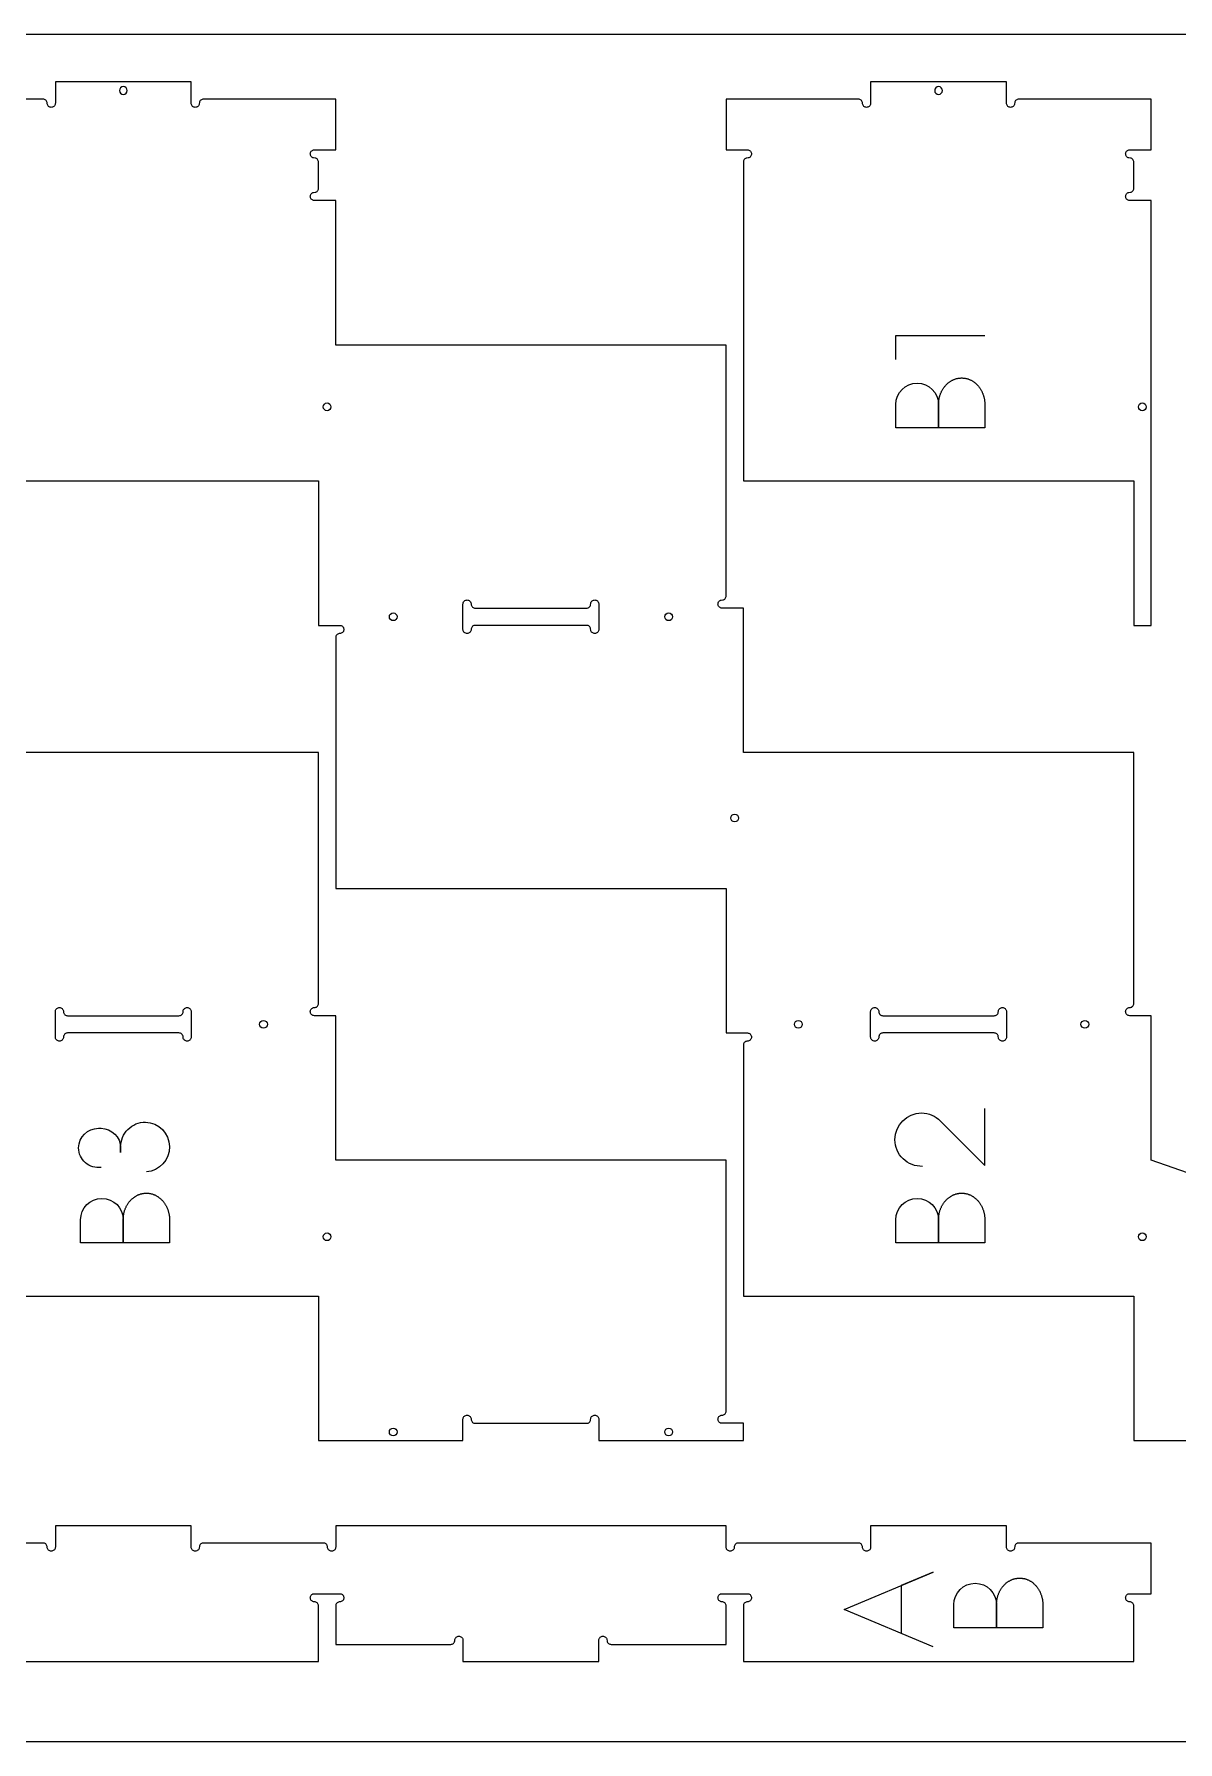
# Model space of a CAD drawing. Header units: inches. Extents: x 0 to 304, y 0 to 160.
# Drawn here: x 27.33 to 59.48, y 0 to 48 of the extents above; entities that cross this region are included whole.
import ezdxf

# ---------------------------------------------------------------- set-up
doc = ezdxf.new("R2010")
doc.units = ezdxf.units.IN
doc.header["$MEASUREMENT"] = 0
for name, color, linetype in [('000_NOTES', 6, 'Continuous'), ('CUT_HOLE', 1, 'Continuous'), ('CUT_number', 3, 'Continuous'), ('CUT_THRU', 7, 'Continuous')]:
    doc.layers.add(name, color=color, linetype=linetype)

# ---------------------------------------------------------------- blocks, each defined once
blk = doc.blocks.new('FASTENER')
blk.add_circle((0, 0), 0.109)

msp = doc.modelspace()

# ---------------------------------------------------------------- linework, layer by layer
at = {"layer": '000_NOTES'}
msp.add_lwpolyline([(0, 0), (0, 48), (96, 48), (96, 0)], close=True, dxfattribs=at)
at = {"layer": 'CUT_number'}
for points in [[(51.552, 38.853), (51.552, 39.528), (54.052, 39.528)], [(52.601, 2.666), (50.101, 3.716), (52.601, 4.766), (51.701, 4.391), (51.701, 3.066)]]:
    msp.add_lwpolyline(points, dxfattribs=at)
for points in [[(54.052, 36.939), (51.552, 36.939), (51.552, 37.589, -1), (52.752, 37.589), (52.752, 36.939), (52.752, 37.589), (52.753, 37.609), (52.753, 37.628), (52.754, 37.647), (52.756, 37.666), (52.758, 37.684), (52.76, 37.703), (52.762, 37.721), (52.766, 37.74), (52.769, 37.758), (52.773, 37.776), (52.777, 37.794), (52.782, 37.811), (52.786, 37.829), (52.792, 37.846), (52.797, 37.863), (52.803, 37.88), (52.81, 37.897), (52.816, 37.913), (52.823, 37.929), (52.831, 37.945), (52.838, 37.961), (52.846, 37.976), (52.855, 37.992), (52.863, 38.007), (52.872, 38.022), (52.881, 38.036), (52.891, 38.05), (52.901, 38.064), (52.911, 38.078), (52.921, 38.091), (52.932, 38.104), (52.943, 38.117), (52.954, 38.13), (52.965, 38.142), (52.977, 38.154), (52.989, 38.165), (53.001, 38.177), (53.013, 38.188), (53.026, 38.198), (53.039, 38.208), (53.052, 38.218), (53.065, 38.228), (53.079, 38.237), (53.093, 38.246), (53.106, 38.254), (53.121, 38.262), (53.135, 38.27), (53.149, 38.277), (53.164, 38.284), (53.179, 38.291), (53.194, 38.297), (53.209, 38.302), (53.224, 38.308), (53.24, 38.312), (53.256, 38.317), (53.271, 38.321), (53.287, 38.324), (53.303, 38.327), (53.32, 38.33), (53.336, 38.332), (53.352, 38.334), (53.369, 38.335), (53.386, 38.336), (53.402, 38.336), (53.419, 38.336), (53.436, 38.335), (53.452, 38.334), (53.469, 38.332), (53.485, 38.33), (53.501, 38.327), (53.517, 38.324), (53.533, 38.321), (53.549, 38.317), (53.565, 38.312), (53.58, 38.308), (53.596, 38.302), (53.611, 38.297), (53.626, 38.291), (53.641, 38.284), (53.655, 38.277), (53.67, 38.27), (53.684, 38.262), (53.698, 38.254), (53.712, 38.246), (53.726, 38.237), (53.739, 38.228), (53.753, 38.218), (53.766, 38.208), (53.779, 38.198), (53.791, 38.188), (53.804, 38.177), (53.816, 38.165), (53.828, 38.154), (53.839, 38.142), (53.851, 38.13), (53.862, 38.117), (53.873, 38.104), (53.883, 38.091), (53.894, 38.078), (53.904, 38.064), (53.914, 38.05), (53.923, 38.036), (53.932, 38.022), (53.941, 38.007), (53.95, 37.992), (53.958, 37.976), (53.966, 37.961), (53.974, 37.945), (53.981, 37.929), (53.988, 37.913), (53.995, 37.897), (54.001, 37.88), (54.007, 37.863), (54.013, 37.846), (54.018, 37.829), (54.023, 37.811), (54.028, 37.794), (54.032, 37.776), (54.036, 37.758), (54.039, 37.74), (54.042, 37.721), (54.045, 37.703), (54.047, 37.684), (54.049, 37.666), (54.05, 37.647), (54.051, 37.628), (54.052, 37.609), (54.052, 37.589)], [(31.139, 14.026), (28.639, 14.026), (28.639, 14.676, -1), (29.839, 14.676), (29.839, 14.026), (29.839, 14.676), (29.839, 14.695), (29.84, 14.714), (29.841, 14.733), (29.842, 14.752), (29.844, 14.771), (29.846, 14.79), (29.849, 14.808), (29.852, 14.826), (29.856, 14.845), (29.859, 14.863), (29.864, 14.88), (29.868, 14.898), (29.873, 14.915), (29.878, 14.933), (29.884, 14.95), (29.89, 14.967), (29.896, 14.983), (29.903, 15), (29.91, 15.016), (29.917, 15.032), (29.925, 15.048), (29.933, 15.063), (29.941, 15.078), (29.95, 15.093), (29.959, 15.108), (29.968, 15.123), (29.978, 15.137), (29.987, 15.151), (29.997, 15.165), (30.008, 15.178), (30.018, 15.191), (30.029, 15.204), (30.04, 15.216), (30.052, 15.229), (30.064, 15.241), (30.075, 15.252), (30.088, 15.263), (30.1, 15.274), (30.113, 15.285), (30.126, 15.295), (30.139, 15.305), (30.152, 15.314), (30.165, 15.324), (30.179, 15.332), (30.193, 15.341), (30.207, 15.349), (30.221, 15.357), (30.236, 15.364), (30.251, 15.371), (30.265, 15.377), (30.28, 15.383), (30.296, 15.389), (30.311, 15.394), (30.327, 15.399), (30.342, 15.403), (30.358, 15.407), (30.374, 15.411), (30.39, 15.414), (30.406, 15.417), (30.422, 15.419), (30.439, 15.42), (30.456, 15.422), (30.472, 15.422), (30.489, 15.423), (30.506, 15.422), (30.522, 15.422), (30.539, 15.42), (30.555, 15.419), (30.572, 15.417), (30.588, 15.414), (30.604, 15.411), (30.62, 15.407), (30.636, 15.403), (30.651, 15.399), (30.667, 15.394), (30.682, 15.389), (30.697, 15.383), (30.712, 15.377), (30.727, 15.371), (30.742, 15.364), (30.756, 15.357), (30.771, 15.349), (30.785, 15.341), (30.799, 15.332), (30.812, 15.324), (30.826, 15.314), (30.839, 15.305), (30.852, 15.295), (30.865, 15.285), (30.878, 15.274), (30.89, 15.263), (30.902, 15.252), (30.914, 15.241), (30.926, 15.229), (30.937, 15.216), (30.949, 15.204), (30.959, 15.191), (30.97, 15.178), (30.98, 15.165), (30.991, 15.151), (31, 15.137), (31.01, 15.123), (31.019, 15.108), (31.028, 15.093), (31.037, 15.078), (31.045, 15.063), (31.053, 15.048), (31.061, 15.032), (31.068, 15.016), (31.075, 15), (31.082, 14.983), (31.088, 14.967), (31.094, 14.95), (31.1, 14.933), (31.105, 14.915), (31.11, 14.898), (31.114, 14.88), (31.118, 14.863), (31.122, 14.845), (31.126, 14.826), (31.129, 14.808), (31.131, 14.79), (31.134, 14.771), (31.136, 14.752), (31.137, 14.733), (31.138, 14.714), (31.139, 14.695), (31.139, 14.676)], [(54.052, 14.026), (51.552, 14.026), (51.552, 14.676, -1), (52.752, 14.676), (52.752, 14.026), (52.752, 14.676), (52.753, 14.695), (52.753, 14.714), (52.754, 14.733), (52.756, 14.752), (52.758, 14.771), (52.76, 14.79), (52.762, 14.808), (52.766, 14.826), (52.769, 14.845), (52.773, 14.863), (52.777, 14.88), (52.782, 14.898), (52.786, 14.915), (52.792, 14.933), (52.797, 14.95), (52.803, 14.967), (52.81, 14.983), (52.816, 15), (52.823, 15.016), (52.831, 15.032), (52.838, 15.048), (52.846, 15.063), (52.855, 15.078), (52.863, 15.093), (52.872, 15.108), (52.881, 15.123), (52.891, 15.137), (52.901, 15.151), (52.911, 15.165), (52.921, 15.178), (52.932, 15.191), (52.943, 15.204), (52.954, 15.216), (52.965, 15.229), (52.977, 15.241), (52.989, 15.252), (53.001, 15.263), (53.013, 15.274), (53.026, 15.285), (53.039, 15.295), (53.052, 15.305), (53.065, 15.314), (53.079, 15.324), (53.093, 15.332), (53.106, 15.341), (53.121, 15.349), (53.135, 15.357), (53.149, 15.364), (53.164, 15.371), (53.179, 15.377), (53.194, 15.383), (53.209, 15.389), (53.224, 15.394), (53.24, 15.399), (53.256, 15.403), (53.271, 15.407), (53.287, 15.411), (53.303, 15.414), (53.32, 15.417), (53.336, 15.419), (53.352, 15.42), (53.369, 15.422), (53.386, 15.422), (53.402, 15.423), (53.419, 15.422), (53.436, 15.422), (53.452, 15.42), (53.469, 15.419), (53.485, 15.417), (53.501, 15.414), (53.517, 15.411), (53.533, 15.407), (53.549, 15.403), (53.565, 15.399), (53.58, 15.394), (53.596, 15.389), (53.611, 15.383), (53.626, 15.377), (53.641, 15.371), (53.655, 15.364), (53.67, 15.357), (53.684, 15.349), (53.698, 15.341), (53.712, 15.332), (53.726, 15.324), (53.739, 15.314), (53.753, 15.305), (53.766, 15.295), (53.779, 15.285), (53.791, 15.274), (53.804, 15.263), (53.816, 15.252), (53.828, 15.241), (53.839, 15.229), (53.851, 15.216), (53.862, 15.204), (53.873, 15.191), (53.883, 15.178), (53.894, 15.165), (53.904, 15.151), (53.914, 15.137), (53.923, 15.123), (53.932, 15.108), (53.941, 15.093), (53.95, 15.078), (53.958, 15.063), (53.966, 15.048), (53.974, 15.032), (53.981, 15.016), (53.988, 15), (53.995, 14.983), (54.001, 14.967), (54.007, 14.95), (54.013, 14.933), (54.018, 14.915), (54.023, 14.898), (54.028, 14.88), (54.032, 14.863), (54.036, 14.845), (54.039, 14.826), (54.042, 14.808), (54.045, 14.79), (54.047, 14.771), (54.049, 14.752), (54.05, 14.733), (54.051, 14.714), (54.052, 14.695), (54.052, 14.676)], [(55.682, 3.206), (53.182, 3.206), (53.182, 3.856, -1), (54.382, 3.856), (54.382, 3.206), (54.382, 3.856), (54.383, 3.875), (54.383, 3.894), (54.384, 3.913), (54.386, 3.932), (54.388, 3.951), (54.39, 3.969), (54.392, 3.988), (54.396, 4.006), (54.399, 4.024), (54.403, 4.042), (54.407, 4.06), (54.412, 4.078), (54.416, 4.095), (54.422, 4.112), (54.427, 4.129), (54.433, 4.146), (54.44, 4.163), (54.446, 4.179), (54.453, 4.196), (54.461, 4.212), (54.468, 4.227), (54.476, 4.243), (54.485, 4.258), (54.493, 4.273), (54.502, 4.288), (54.511, 4.302), (54.521, 4.317), (54.531, 4.331), (54.541, 4.344), (54.551, 4.358), (54.562, 4.371), (54.573, 4.384), (54.584, 4.396), (54.595, 4.408), (54.607, 4.42), (54.619, 4.432), (54.631, 4.443), (54.643, 4.454), (54.656, 4.465), (54.669, 4.475), (54.682, 4.485), (54.695, 4.494), (54.709, 4.503), (54.722, 4.512), (54.736, 4.521), (54.751, 4.529), (54.765, 4.536), (54.779, 4.544), (54.794, 4.551), (54.809, 4.557), (54.824, 4.563), (54.839, 4.569), (54.854, 4.574), (54.87, 4.579), (54.886, 4.583), (54.901, 4.587), (54.917, 4.591), (54.933, 4.594), (54.95, 4.596), (54.966, 4.598), (54.982, 4.6), (54.999, 4.601), (55.016, 4.602), (55.032, 4.602), (55.049, 4.602), (55.066, 4.601), (55.082, 4.6), (55.099, 4.598), (55.115, 4.596), (55.131, 4.594), (55.147, 4.591), (55.163, 4.587), (55.179, 4.583), (55.195, 4.579), (55.21, 4.574), (55.226, 4.569), (55.241, 4.563), (55.256, 4.557), (55.271, 4.551), (55.285, 4.544), (55.3, 4.536), (55.314, 4.529), (55.328, 4.521), (55.342, 4.512), (55.356, 4.503), (55.369, 4.494), (55.383, 4.485), (55.396, 4.475), (55.409, 4.465), (55.421, 4.454), (55.434, 4.443), (55.446, 4.432), (55.458, 4.42), (55.469, 4.408), (55.481, 4.396), (55.492, 4.384), (55.503, 4.371), (55.513, 4.358), (55.524, 4.344), (55.534, 4.331), (55.544, 4.317), (55.553, 4.302), (55.562, 4.288), (55.571, 4.273), (55.58, 4.258), (55.588, 4.243), (55.596, 4.227), (55.604, 4.212), (55.611, 4.196), (55.618, 4.179), (55.625, 4.163), (55.631, 4.146), (55.637, 4.129), (55.643, 4.112), (55.648, 4.095), (55.653, 4.078), (55.658, 4.06), (55.662, 4.042), (55.666, 4.024), (55.669, 4.006), (55.672, 3.988), (55.675, 3.969), (55.677, 3.951), (55.679, 3.932), (55.68, 3.913), (55.681, 3.894), (55.682, 3.875), (55.682, 3.856)]]:
    msp.add_lwpolyline(points, format="xyb", close=True, dxfattribs=at)
for points in [[(52.302, 16.176, -0.423868), (51.527, 16.926, -0.413911), (52.277, 17.676, -0.194637), (52.802, 17.451), (54.052, 16.201), (54.052, 17.801)], [(29.214, 16.145, -0.454849), (28.584, 16.695, -0.411435), (29.139, 17.245), (29.214, 17.245, -0.412121), (29.764, 16.695), (29.764, 16.57), (29.764, 16.72, -0.414286), (30.464, 17.42, -0.946269), (30.489, 16.02)]]:
    msp.add_lwpolyline(points, format="xyb", dxfattribs=at)
at = {"layer": 'CUT_THRU'}
for points in [[(69.695, 12.53, 0), (58.723, 16.349, 0), (58.723, 20.41, 0), (58.124, 20.41, 0), (58.104, 20.412, 0), (58.084, 20.417, 0), (58.066, 20.425, 0), (58.05, 20.437, 0), (58.036, 20.451, 0), (58.024, 20.467, 0), (58.016, 20.485, 0), (58.011, 20.505, 0), (58.009, 20.525, 0), (58.011, 20.544, 0), (58.016, 20.564, 0), (58.024, 20.582, 0), (58.036, 20.598, 0), (58.05, 20.612, 0), (58.066, 20.624, 0), (58.084, 20.632, 0), (58.104, 20.637, 0), (58.144, 20.641, 0), (58.163, 20.646, 0), (58.181, 20.655, 0), (58.197, 20.666, 0), (58.211, 20.68, 0), (58.223, 20.696, 0), (58.231, 20.715, 0), (58.236, 20.734, 0), (58.238, 20.754, 0), (58.238, 27.805, 0), (47.266, 27.805, 0), (47.266, 31.867, 0), (46.667, 31.867, 0), (46.647, 31.868, 0), (46.628, 31.874, 0), (46.61, 31.882, 0), (46.593, 31.894, 0), (46.579, 31.908, 0), (46.568, 31.924, 0), (46.559, 31.942, 0), (46.554, 31.961, 0), (46.552, 31.981, 0), (46.554, 32.001, 0), (46.559, 32.02, 0), (46.568, 32.039, 0), (46.579, 32.055, 0), (46.593, 32.069, 0), (46.61, 32.08, 0), (46.628, 32.089, 0), (46.647, 32.094, 0), (46.687, 32.098, 0), (46.706, 32.103, 0), (46.724, 32.111, 0), (46.741, 32.123, 0), (46.755, 32.137, 0), (46.766, 32.153, 0), (46.775, 32.171, 0), (46.78, 32.191, 0), (46.781, 32.21, 0), (46.781, 39.262, 0), (35.81, 39.262, 0), (35.81, 43.323, 0), (35.21, 43.323, 0), (35.19, 43.325, 0), (35.171, 43.33, 0), (35.153, 43.339, 0), (35.137, 43.35, 0), (35.122, 43.364, 0), (35.111, 43.381, 0), (35.103, 43.399, 0), (35.097, 43.418, 0), (35.096, 43.438, 0), (35.097, 43.458, 0), (35.103, 43.477, 0), (35.111, 43.495, 0), (35.122, 43.512, 0), (35.137, 43.526, 0), (35.153, 43.537, 0), (35.171, 43.546, 0), (35.19, 43.551, 0), (35.23, 43.554, 0), (35.249, 43.559, 0), (35.268, 43.568, 0), (35.284, 43.579, 0), (35.298, 43.593, 0), (35.309, 43.61, 0), (35.318, 43.628, 0), (35.323, 43.647, 0), (35.325, 43.667, 0), (35.325, 44.404, 0), (35.323, 44.424, 0), (35.318, 44.443, 0), (35.309, 44.461, 0), (35.298, 44.478, 0), (35.284, 44.492, 0), (35.268, 44.503, 0), (35.249, 44.512, 0), (35.23, 44.517, 0), (35.19, 44.52, 0), (35.171, 44.526, 0), (35.153, 44.534, 0), (35.137, 44.546, 0), (35.122, 44.56, 0), (35.111, 44.576, 0), (35.103, 44.594, 0), (35.097, 44.613, 0), (35.096, 44.633, 0), (35.097, 44.653, 0), (35.103, 44.672, 0), (35.111, 44.691, 0), (35.122, 44.707, 0), (35.137, 44.721, 0), (35.153, 44.733, 0), (35.171, 44.741, 0), (35.19, 44.746, 0), (35.21, 44.748, 0), (35.81, 44.748, 0), (35.81, 46.172, 0), (32.092, 46.172, 0), (32.072, 46.171, 0), (32.053, 46.165, 0), (32.035, 46.157, 0), (32.018, 46.146, 0), (32.004, 46.131, 0), (31.993, 46.115, 0), (31.984, 46.097, 0), (31.979, 46.078, 0), (31.976, 46.038, 0), (31.971, 46.019, 0), (31.962, 46, 0), (31.951, 45.984, 0), (31.937, 45.97, 0), (31.92, 45.959, 0), (31.902, 45.95, 0), (31.883, 45.945, 0), (31.863, 45.943, 0), (31.843, 45.945, 0), (31.824, 45.95, 0), (31.806, 45.959, 0), (31.789, 45.97, 0), (31.775, 45.984, 0), (31.764, 46, 0), (31.755, 46.019, 0), (31.75, 46.038, 0), (31.748, 46.058, 0), (31.748, 46.657, 0), (27.93, 46.657, 0), (27.93, 46.058, 0), (27.928, 46.038, 0), (27.923, 46.019, 0), (27.914, 46, 0), (27.903, 45.984, 0), (27.889, 45.97, 0), (27.872, 45.959, 0), (27.854, 45.95, 0), (27.835, 45.945, 0), (27.815, 45.943, 0), (27.795, 45.945, 0), (27.776, 45.95, 0), (27.758, 45.959, 0), (27.741, 45.97, 0), (27.727, 45.984, 0), (27.716, 46, 0), (27.707, 46.019, 0), (27.702, 46.038, 0), (27.699, 46.078, 0), (27.693, 46.097, 0), (27.685, 46.115, 0), (27.674, 46.131, 0), (27.659, 46.146, 0), (27.643, 46.157, 0), (27.625, 46.165, 0), (27.606, 46.171, 0), (27.586, 46.172, 0), (23.868, 46.172, 0)], [(24.353, 35.443, 0), (35.325, 35.443, 0), (35.325, 31.382, 0), (35.924, 31.382, 0), (35.944, 31.38, 0), (35.964, 31.375, 0), (35.982, 31.366, 0), (35.998, 31.355, 0), (36.012, 31.341, 0), (36.024, 31.324, 0), (36.032, 31.306, 0), (36.037, 31.287, 0), (36.039, 31.267, 0), (36.037, 31.247, 0), (36.032, 31.228, 0), (36.024, 31.21, 0), (36.012, 31.194, 0), (35.998, 31.179, 0), (35.982, 31.168, 0), (35.964, 31.159, 0), (35.944, 31.154, 0), (35.904, 31.151, 0), (35.885, 31.146, 0), (35.867, 31.137, 0), (35.851, 31.126, 0), (35.837, 31.112, 0), (35.825, 31.095, 0), (35.817, 31.077, 0), (35.812, 31.058, 0), (35.81, 31.038, 0), (35.81, 23.986, 0), (46.781, 23.986, 0), (46.781, 19.925, 0), (47.381, 19.925, 0), (47.401, 19.923, 0), (47.42, 19.918, 0), (47.438, 19.91, 0), (47.455, 19.898, 0), (47.469, 19.884, 0), (47.48, 19.868, 0), (47.489, 19.85, 0), (47.494, 19.83, 0), (47.496, 19.81, 0), (47.494, 19.791, 0), (47.489, 19.771, 0), (47.48, 19.753, 0), (47.469, 19.737, 0), (47.455, 19.723, 0), (47.438, 19.711, 0), (47.42, 19.703, 0), (47.401, 19.698, 0), (47.361, 19.694, 0), (47.342, 19.689, 0), (47.324, 19.681, 0), (47.307, 19.669, 0), (47.293, 19.655, 0), (47.282, 19.639, 0), (47.273, 19.621, 0), (47.268, 19.601, 0), (47.266, 19.581, 0), (47.266, 12.53, 0), (58.238, 12.53, 0), (58.238, 8.468, 0), (62.3, 8.468, 0)], [(24.353, 12.53, 0), (35.325, 12.53, 0), (35.325, 8.468, 0), (39.386, 8.468, 0), (39.386, 8.468, 0), (39.386, 9.068, 0), (39.388, 9.088, 0), (39.393, 9.107, 0), (39.402, 9.125, 0), (39.413, 9.142, 0), (39.427, 9.156, 0), (39.443, 9.167, 0), (39.462, 9.176, 0), (39.481, 9.181, 0), (39.501, 9.182, 0), (39.521, 9.181, 0), (39.54, 9.176, 0), (39.558, 9.167, 0), (39.574, 9.156, 0), (39.589, 9.142, 0), (39.6, 9.125, 0), (39.608, 9.107, 0), (39.614, 9.088, 0), (39.617, 9.048, 0), (39.622, 9.029, 0), (39.631, 9.011, 0), (39.642, 8.994, 0), (39.656, 8.98, 0), (39.673, 8.969, 0), (39.691, 8.96, 0), (39.71, 8.955, 0), (39.73, 8.953, 0), (42.861, 8.953, 0), (42.881, 8.955, 0), (42.901, 8.96, 0), (42.919, 8.969, 0), (42.935, 8.98, 0), (42.949, 8.994, 0), (42.961, 9.011, 0), (42.969, 9.029, 0), (42.974, 9.048, 0), (42.978, 9.088, 0), (42.983, 9.107, 0), (42.991, 9.125, 0), (43.003, 9.142, 0), (43.017, 9.156, 0), (43.033, 9.167, 0), (43.051, 9.176, 0), (43.071, 9.181, 0), (43.091, 9.182, 0), (43.11, 9.181, 0), (43.13, 9.176, 0), (43.148, 9.167, 0), (43.164, 9.156, 0), (43.178, 9.142, 0), (43.19, 9.125, 0), (43.198, 9.107, 0), (43.203, 9.088, 0), (43.205, 9.068, 0), (43.205, 8.468, 0), (47.266, 8.468, 0), (47.266, 8.953, 0), (46.667, 8.953, 0), (46.647, 8.955, 0), (46.628, 8.96, 0), (46.61, 8.969, 0), (46.593, 8.98, 0), (46.579, 8.994, 0), (46.568, 9.011, 0), (46.559, 9.029, 0), (46.554, 9.048, 0), (46.552, 9.068, 0), (46.554, 9.088, 0), (46.559, 9.107, 0), (46.568, 9.125, 0), (46.579, 9.142, 0), (46.593, 9.156, 0), (46.61, 9.167, 0), (46.628, 9.176, 0), (46.647, 9.181, 0), (46.687, 9.184, 0), (46.706, 9.189, 0), (46.724, 9.198, 0), (46.741, 9.209, 0), (46.755, 9.223, 0), (46.766, 9.24, 0), (46.775, 9.258, 0), (46.78, 9.277, 0), (46.781, 9.297, 0), (46.781, 16.349, 0), (35.81, 16.349, 0), (35.81, 20.41, 0), (35.21, 20.41, 0), (35.19, 20.412, 0), (35.171, 20.417, 0), (35.153, 20.425, 0), (35.137, 20.437, 0), (35.122, 20.451, 0), (35.111, 20.467, 0), (35.103, 20.485, 0), (35.097, 20.505, 0), (35.096, 20.525, 0), (35.097, 20.544, 0), (35.103, 20.564, 0), (35.111, 20.582, 0), (35.122, 20.598, 0), (35.137, 20.612, 0), (35.153, 20.624, 0), (35.171, 20.632, 0), (35.19, 20.637, 0), (35.23, 20.641, 0), (35.249, 20.646, 0), (35.268, 20.655, 0), (35.284, 20.666, 0), (35.298, 20.68, 0), (35.309, 20.696, 0), (35.318, 20.715, 0), (35.323, 20.734, 0), (35.325, 20.754, 0), (35.325, 27.805, 0), (24.353, 27.805, 0)], [(24.353, 2.255, 0), (35.325, 2.255, 0), (35.325, 3.821, 0), (35.323, 3.841, 0), (35.318, 3.86, 0), (35.309, 3.878, 0), (35.298, 3.894, 0), (35.284, 3.908, 0), (35.268, 3.92, 0), (35.249, 3.928, 0), (35.23, 3.934, 0), (35.19, 3.937, 0), (35.171, 3.942, 0), (35.153, 3.951, 0), (35.137, 3.962, 0), (35.122, 3.976, 0), (35.111, 3.993, 0), (35.103, 4.011, 0), (35.097, 4.03, 0), (35.096, 4.05, 0), (35.097, 4.07, 0), (35.103, 4.089, 0), (35.111, 4.107, 0), (35.122, 4.124, 0), (35.137, 4.138, 0), (35.153, 4.149, 0), (35.171, 4.158, 0), (35.19, 4.163, 0), (35.21, 4.164, 0), (35.924, 4.164, 0), (35.944, 4.163, 0), (35.964, 4.158, 0), (35.982, 4.149, 0), (35.998, 4.138, 0), (36.012, 4.124, 0), (36.024, 4.107, 0), (36.032, 4.089, 0), (36.037, 4.07, 0), (36.039, 4.05, 0), (36.037, 4.03, 0), (36.032, 4.011, 0), (36.024, 3.993, 0), (36.012, 3.976, 0), (35.998, 3.962, 0), (35.982, 3.951, 0), (35.964, 3.942, 0), (35.944, 3.937, 0), (35.904, 3.934, 0), (35.885, 3.928, 0), (35.867, 3.92, 0), (35.851, 3.908, 0), (35.837, 3.894, 0), (35.825, 3.878, 0), (35.817, 3.86, 0), (35.812, 3.841, 0), (35.81, 3.821, 0), (35.81, 2.74, 0), (39.043, 2.74, 0), (39.062, 2.742, 0), (39.082, 2.747, 0), (39.1, 2.755, 0), (39.116, 2.767, 0), (39.13, 2.781, 0), (39.142, 2.797, 0), (39.15, 2.815, 0), (39.155, 2.835, 0), (39.159, 2.874, 0), (39.164, 2.894, 0), (39.172, 2.912, 0), (39.184, 2.928, 0), (39.198, 2.942, 0), (39.214, 2.954, 0), (39.232, 2.962, 0), (39.252, 2.967, 0), (39.272, 2.969, 0), (39.292, 2.967, 0), (39.311, 2.962, 0), (39.329, 2.954, 0), (39.345, 2.942, 0), (39.359, 2.928, 0), (39.371, 2.912, 0), (39.379, 2.894, 0), (39.384, 2.874, 0), (39.386, 2.855, 0), (39.386, 2.255, 0), (43.205, 2.255, 0), (43.205, 2.855, 0), (43.207, 2.874, 0), (43.212, 2.894, 0), (43.22, 2.912, 0), (43.232, 2.928, 0), (43.246, 2.942, 0), (43.262, 2.954, 0), (43.28, 2.962, 0), (43.3, 2.967, 0), (43.32, 2.969, 0), (43.34, 2.967, 0), (43.359, 2.962, 0), (43.377, 2.954, 0), (43.393, 2.942, 0), (43.407, 2.928, 0), (43.419, 2.912, 0), (43.427, 2.894, 0), (43.432, 2.874, 0), (43.436, 2.835, 0), (43.441, 2.815, 0), (43.45, 2.797, 0), (43.461, 2.781, 0), (43.475, 2.767, 0), (43.492, 2.755, 0), (43.51, 2.747, 0), (43.529, 2.742, 0), (43.549, 2.74, 0), (46.781, 2.74, 0), (46.781, 3.821, 0), (46.78, 3.841, 0), (46.775, 3.86, 0), (46.766, 3.878, 0), (46.755, 3.894, 0), (46.741, 3.908, 0), (46.724, 3.92, 0), (46.706, 3.928, 0), (46.687, 3.934, 0), (46.647, 3.937, 0), (46.628, 3.942, 0), (46.61, 3.951, 0), (46.593, 3.962, 0), (46.579, 3.976, 0), (46.568, 3.993, 0), (46.559, 4.011, 0), (46.554, 4.03, 0), (46.552, 4.05, 0), (46.554, 4.07, 0), (46.559, 4.089, 0), (46.568, 4.107, 0), (46.579, 4.124, 0), (46.593, 4.138, 0), (46.61, 4.149, 0), (46.628, 4.158, 0), (46.647, 4.163, 0), (46.667, 4.164, 0), (47.381, 4.164, 0), (47.381, 4.164, 0), (47.401, 4.163, 0), (47.42, 4.158, 0), (47.438, 4.149, 0), (47.455, 4.138, 0), (47.469, 4.124, 0), (47.48, 4.107, 0), (47.489, 4.089, 0), (47.494, 4.07, 0), (47.496, 4.05, 0), (47.494, 4.03, 0), (47.489, 4.011, 0), (47.48, 3.993, 0), (47.469, 3.976, 0), (47.455, 3.962, 0), (47.438, 3.951, 0), (47.42, 3.942, 0), (47.401, 3.937, 0), (47.361, 3.934, 0), (47.342, 3.928, 0), (47.324, 3.92, 0), (47.307, 3.908, 0), (47.293, 3.894, 0), (47.282, 3.878, 0), (47.273, 3.86, 0), (47.268, 3.841, 0), (47.266, 3.821, 0), (47.266, 2.255, 0), (58.238, 2.255, 0), (58.238, 3.821, 0), (58.236, 3.841, 0), (58.231, 3.86, 0), (58.223, 3.878, 0), (58.211, 3.894, 0), (58.197, 3.908, 0), (58.181, 3.92, 0), (58.163, 3.928, 0), (58.144, 3.934, 0), (58.104, 3.937, 0), (58.084, 3.942, 0), (58.066, 3.951, 0), (58.05, 3.962, 0), (58.036, 3.976, 0), (58.024, 3.993, 0), (58.016, 4.011, 0), (58.011, 4.03, 0), (58.009, 4.05, 0), (58.011, 4.07, 0), (58.016, 4.089, 0), (58.024, 4.107, 0), (58.036, 4.124, 0), (58.05, 4.138, 0), (58.066, 4.149, 0), (58.084, 4.158, 0), (58.104, 4.163, 0), (58.124, 4.164, 0), (58.723, 4.164, 0), (58.723, 5.589, 0), (55.005, 5.589, 0), (54.986, 5.587, 0), (54.966, 5.582, 0), (54.948, 5.574, 0), (54.932, 5.562, 0), (54.918, 5.548, 0), (54.906, 5.532, 0), (54.898, 5.513, 0), (54.893, 5.494, 0), (54.889, 5.454, 0), (54.884, 5.435, 0), (54.876, 5.417, 0), (54.864, 5.401, 0), (54.85, 5.387, 0), (54.834, 5.375, 0), (54.816, 5.367, 0), (54.796, 5.361, 0), (54.776, 5.36, 0), (54.756, 5.361, 0), (54.737, 5.367, 0), (54.719, 5.375, 0), (54.703, 5.387, 0), (54.689, 5.401, 0), (54.677, 5.417, 0), (54.669, 5.435, 0), (54.664, 5.454, 0), (54.662, 5.474, 0), (54.662, 6.074, 0), (50.843, 6.074, 0), (50.843, 5.474, 0), (50.841, 5.454, 0), (50.836, 5.435, 0), (50.828, 5.417, 0), (50.816, 5.401, 0), (50.802, 5.387, 0), (50.786, 5.375, 0), (50.768, 5.367, 0), (50.748, 5.361, 0), (50.728, 5.36, 0), (50.708, 5.361, 0), (50.689, 5.367, 0), (50.671, 5.375, 0), (50.655, 5.387, 0), (50.641, 5.401, 0), (50.629, 5.417, 0), (50.621, 5.435, 0), (50.616, 5.454, 0), (50.612, 5.494, 0), (50.607, 5.513, 0), (50.598, 5.532, 0), (50.587, 5.548, 0), (50.573, 5.562, 0), (50.556, 5.574, 0), (50.538, 5.582, 0), (50.519, 5.587, 0), (50.499, 5.589, 0), (47.125, 5.589, 0), (47.105, 5.587, 0), (47.086, 5.582, 0), (47.068, 5.574, 0), (47.052, 5.562, 0), (47.037, 5.548, 0), (47.026, 5.532, 0), (47.018, 5.513, 0), (47.012, 5.494, 0), (47.009, 5.454, 0), (47.004, 5.435, 0), (46.995, 5.417, 0), (46.984, 5.401, 0), (46.97, 5.387, 0), (46.953, 5.375, 0), (46.935, 5.367, 0), (46.916, 5.361, 0), (46.896, 5.36, 0), (46.876, 5.361, 0), (46.857, 5.367, 0), (46.839, 5.375, 0), (46.822, 5.387, 0), (46.808, 5.401, 0), (46.797, 5.417, 0), (46.788, 5.435, 0), (46.783, 5.454, 0), (46.781, 5.474, 0), (46.781, 6.074, 0), (35.81, 6.074, 0), (35.81, 5.474, 0), (35.808, 5.454, 0), (35.803, 5.435, 0), (35.794, 5.417, 0), (35.783, 5.401, 0), (35.769, 5.387, 0), (35.753, 5.375, 0), (35.734, 5.367, 0), (35.715, 5.361, 0), (35.695, 5.36, 0), (35.675, 5.361, 0), (35.656, 5.367, 0), (35.638, 5.375, 0), (35.622, 5.387, 0), (35.607, 5.401, 0), (35.596, 5.417, 0), (35.588, 5.435, 0), (35.582, 5.454, 0), (35.579, 5.494, 0), (35.574, 5.513, 0), (35.565, 5.532, 0), (35.554, 5.548, 0), (35.54, 5.562, 0), (35.523, 5.574, 0), (35.505, 5.582, 0), (35.486, 5.587, 0), (35.466, 5.589, 0), (32.092, 5.589, 0), (32.072, 5.587, 0), (32.053, 5.582, 0), (32.035, 5.574, 0), (32.018, 5.562, 0), (32.004, 5.548, 0), (31.993, 5.532, 0), (31.984, 5.513, 0), (31.979, 5.494, 0), (31.976, 5.454, 0), (31.971, 5.435, 0), (31.962, 5.417, 0), (31.951, 5.401, 0), (31.937, 5.387, 0), (31.92, 5.375, 0), (31.902, 5.367, 0), (31.883, 5.361, 0), (31.863, 5.36, 0), (31.843, 5.361, 0), (31.824, 5.367, 0), (31.806, 5.375, 0), (31.789, 5.387, 0), (31.775, 5.401, 0), (31.764, 5.417, 0), (31.755, 5.435, 0), (31.75, 5.454, 0), (31.748, 5.474, 0), (31.748, 6.074, 0), (27.93, 6.074, 0), (27.93, 5.474, 0), (27.928, 5.454, 0), (27.923, 5.435, 0), (27.914, 5.417, 0), (27.903, 5.401, 0), (27.889, 5.387, 0), (27.872, 5.375, 0), (27.854, 5.367, 0), (27.835, 5.361, 0), (27.815, 5.36, 0), (27.795, 5.361, 0), (27.776, 5.367, 0), (27.758, 5.375, 0), (27.741, 5.387, 0), (27.727, 5.401, 0), (27.716, 5.417, 0), (27.707, 5.435, 0), (27.702, 5.454, 0), (27.699, 5.494, 0), (27.693, 5.513, 0), (27.685, 5.532, 0), (27.674, 5.548, 0), (27.659, 5.562, 0), (27.643, 5.574, 0), (27.625, 5.582, 0), (27.606, 5.587, 0), (27.586, 5.589, 0), (24.212, 5.589, 0)]]:
    msp.add_polyline3d(points, dxfattribs=at)
for points in [[(58.084, 43.33, 0), (58.066, 43.339, 0), (58.05, 43.35, 0), (58.036, 43.364, 0), (58.024, 43.381, 0), (58.016, 43.399, 0), (58.011, 43.418, 0), (58.009, 43.438, 0), (58.011, 43.458, 0), (58.016, 43.477, 0), (58.024, 43.495, 0), (58.036, 43.512, 0), (58.05, 43.526, 0), (58.066, 43.537, 0), (58.084, 43.546, 0), (58.104, 43.551, 0), (58.144, 43.554, 0), (58.163, 43.559, 0), (58.181, 43.568, 0), (58.197, 43.579, 0), (58.211, 43.593, 0), (58.223, 43.61, 0), (58.231, 43.628, 0), (58.236, 43.647, 0), (58.238, 43.667, 0), (58.238, 44.404, 0), (58.236, 44.424, 0), (58.231, 44.443, 0), (58.223, 44.461, 0), (58.211, 44.478, 0), (58.197, 44.492, 0), (58.181, 44.503, 0), (58.163, 44.512, 0), (58.144, 44.517, 0), (58.104, 44.52, 0), (58.084, 44.526, 0), (58.066, 44.534, 0), (58.05, 44.546, 0), (58.036, 44.56, 0), (58.024, 44.576, 0), (58.016, 44.594, 0), (58.011, 44.613, 0), (58.009, 44.633, 0), (58.011, 44.653, 0), (58.016, 44.672, 0), (58.024, 44.691, 0), (58.036, 44.707, 0), (58.05, 44.721, 0), (58.066, 44.733, 0), (58.084, 44.741, 0), (58.104, 44.746, 0), (58.124, 44.748, 0), (58.723, 44.748, 0), (58.723, 46.172, 0), (55.005, 46.172, 0), (54.986, 46.171, 0), (54.966, 46.165, 0), (54.948, 46.157, 0), (54.932, 46.146, 0), (54.918, 46.131, 0), (54.906, 46.115, 0), (54.898, 46.097, 0), (54.893, 46.078, 0), (54.889, 46.038, 0), (54.884, 46.019, 0), (54.876, 46, 0), (54.864, 45.984, 0), (54.85, 45.97, 0), (54.834, 45.959, 0), (54.816, 45.95, 0), (54.796, 45.945, 0), (54.776, 45.943, 0), (54.756, 45.945, 0), (54.737, 45.95, 0), (54.719, 45.959, 0), (54.703, 45.97, 0), (54.689, 45.984, 0), (54.677, 46, 0), (54.669, 46.019, 0), (54.664, 46.038, 0), (54.662, 46.058, 0), (54.662, 46.657, 0), (50.843, 46.657, 0), (50.843, 46.058, 0), (50.841, 46.038, 0), (50.836, 46.019, 0), (50.828, 46, 0), (50.816, 45.984, 0), (50.802, 45.97, 0), (50.786, 45.959, 0), (50.768, 45.95, 0), (50.748, 45.945, 0), (50.728, 45.943, 0), (50.708, 45.945, 0), (50.689, 45.95, 0), (50.671, 45.959, 0), (50.655, 45.97, 0), (50.641, 45.984, 0), (50.629, 46, 0), (50.621, 46.019, 0), (50.616, 46.038, 0), (50.612, 46.078, 0), (50.607, 46.097, 0), (50.598, 46.115, 0), (50.587, 46.131, 0), (50.573, 46.146, 0), (50.556, 46.157, 0), (50.538, 46.165, 0), (50.519, 46.171, 0), (50.499, 46.172, 0), (46.781, 46.172, 0), (46.781, 44.748, 0), (47.381, 44.748, 0), (47.401, 44.746, 0), (47.42, 44.741, 0), (47.438, 44.733, 0), (47.455, 44.721, 0), (47.469, 44.707, 0), (47.48, 44.691, 0), (47.489, 44.672, 0), (47.494, 44.653, 0), (47.496, 44.633, 0), (47.494, 44.613, 0), (47.489, 44.594, 0), (47.48, 44.576, 0), (47.469, 44.56, 0), (47.455, 44.546, 0), (47.438, 44.534, 0), (47.42, 44.526, 0), (47.401, 44.52, 0), (47.361, 44.517, 0), (47.342, 44.512, 0), (47.324, 44.503, 0), (47.307, 44.492, 0), (47.293, 44.478, 0), (47.282, 44.461, 0), (47.273, 44.443, 0), (47.268, 44.424, 0), (47.266, 44.404, 0), (47.266, 35.443, 0), (58.238, 35.443, 0), (58.238, 31.382, 0), (58.723, 31.382, 0), (58.723, 43.323, 0), (58.124, 43.323, 0), (58.104, 43.325, 0), (58.084, 43.33, 0)], [(39.631, 31.924, 0), (39.642, 31.908, 0), (39.656, 31.894, 0), (39.673, 31.882, 0), (39.691, 31.874, 0), (39.71, 31.868, 0), (39.73, 31.867, 0), (42.861, 31.867, 0), (42.881, 31.868, 0), (42.901, 31.874, 0), (42.919, 31.882, 0), (42.935, 31.894, 0), (42.949, 31.908, 0), (42.961, 31.924, 0), (42.969, 31.942, 0), (42.974, 31.961, 0), (42.978, 32.001, 0), (42.983, 32.02, 0), (42.991, 32.039, 0), (43.003, 32.055, 0), (43.017, 32.069, 0), (43.033, 32.08, 0), (43.051, 32.089, 0), (43.071, 32.094, 0), (43.091, 32.096, 0), (43.11, 32.094, 0), (43.13, 32.089, 0), (43.148, 32.08, 0), (43.164, 32.069, 0), (43.178, 32.055, 0), (43.19, 32.039, 0), (43.198, 32.02, 0), (43.203, 32.001, 0), (43.205, 31.981, 0), (43.205, 31.267, 0), (43.203, 31.247, 0), (43.198, 31.228, 0), (43.19, 31.21, 0), (43.178, 31.194, 0), (43.164, 31.179, 0), (43.148, 31.168, 0), (43.13, 31.159, 0), (43.11, 31.154, 0), (43.091, 31.153, 0), (43.071, 31.154, 0), (43.051, 31.159, 0), (43.033, 31.168, 0), (43.017, 31.179, 0), (43.003, 31.194, 0), (42.991, 31.21, 0), (42.983, 31.228, 0), (42.978, 31.247, 0), (42.974, 31.287, 0), (42.969, 31.306, 0), (42.961, 31.324, 0), (42.949, 31.341, 0), (42.935, 31.355, 0), (42.919, 31.366, 0), (42.901, 31.375, 0), (42.881, 31.38, 0), (42.861, 31.382, 0), (39.73, 31.382, 0), (39.71, 31.38, 0), (39.691, 31.375, 0), (39.673, 31.366, 0), (39.656, 31.355, 0), (39.642, 31.341, 0), (39.631, 31.324, 0), (39.622, 31.306, 0), (39.617, 31.287, 0), (39.614, 31.247, 0), (39.608, 31.228, 0), (39.6, 31.21, 0), (39.589, 31.194, 0), (39.574, 31.179, 0), (39.558, 31.168, 0), (39.54, 31.159, 0), (39.521, 31.154, 0), (39.501, 31.153, 0), (39.481, 31.154, 0), (39.462, 31.159, 0), (39.443, 31.168, 0), (39.427, 31.179, 0), (39.413, 31.194, 0), (39.402, 31.21, 0), (39.393, 31.228, 0), (39.388, 31.247, 0), (39.386, 31.267, 0), (39.386, 31.981, 0), (39.388, 32.001, 0), (39.393, 32.02, 0), (39.402, 32.039, 0), (39.413, 32.055, 0), (39.427, 32.069, 0), (39.443, 32.08, 0), (39.462, 32.089, 0), (39.481, 32.094, 0), (39.501, 32.096, 0), (39.521, 32.094, 0), (39.54, 32.089, 0), (39.558, 32.08, 0), (39.574, 32.069, 0), (39.589, 32.055, 0), (39.6, 32.039, 0), (39.608, 32.02, 0), (39.614, 32.001, 0), (39.617, 31.961, 0), (39.622, 31.942, 0), (39.631, 31.924, 0)], [(28.174, 20.467, 0), (28.185, 20.451, 0), (28.2, 20.437, 0), (28.216, 20.425, 0), (28.234, 20.417, 0), (28.253, 20.412, 0), (28.273, 20.41, 0), (31.405, 20.41, 0), (31.425, 20.412, 0), (31.444, 20.417, 0), (31.462, 20.425, 0), (31.478, 20.437, 0), (31.492, 20.451, 0), (31.504, 20.467, 0), (31.512, 20.485, 0), (31.518, 20.505, 0), (31.521, 20.544, 0), (31.526, 20.564, 0), (31.535, 20.582, 0), (31.546, 20.598, 0), (31.56, 20.612, 0), (31.577, 20.624, 0), (31.595, 20.632, 0), (31.614, 20.637, 0), (31.634, 20.639, 0), (31.654, 20.637, 0), (31.673, 20.632, 0), (31.691, 20.624, 0), (31.707, 20.612, 0), (31.722, 20.598, 0), (31.733, 20.582, 0), (31.741, 20.564, 0), (31.747, 20.544, 0), (31.748, 20.525, 0), (31.748, 19.81, 0), (31.747, 19.791, 0), (31.741, 19.771, 0), (31.733, 19.753, 0), (31.722, 19.737, 0), (31.707, 19.723, 0), (31.691, 19.711, 0), (31.673, 19.703, 0), (31.654, 19.698, 0), (31.634, 19.696, 0), (31.614, 19.698, 0), (31.595, 19.703, 0), (31.577, 19.711, 0), (31.56, 19.723, 0), (31.546, 19.737, 0), (31.535, 19.753, 0), (31.526, 19.771, 0), (31.521, 19.791, 0), (31.518, 19.83, 0), (31.512, 19.85, 0), (31.504, 19.868, 0), (31.492, 19.884, 0), (31.478, 19.898, 0), (31.462, 19.91, 0), (31.444, 19.918, 0), (31.425, 19.923, 0), (31.405, 19.925, 0), (28.273, 19.925, 0), (28.253, 19.923, 0), (28.234, 19.918, 0), (28.216, 19.91, 0), (28.2, 19.898, 0), (28.185, 19.884, 0), (28.174, 19.868, 0), (28.166, 19.85, 0), (28.16, 19.83, 0), (28.157, 19.791, 0), (28.152, 19.771, 0), (28.143, 19.753, 0), (28.132, 19.737, 0), (28.118, 19.723, 0), (28.101, 19.711, 0), (28.083, 19.703, 0), (28.064, 19.698, 0), (28.044, 19.696, 0), (28.024, 19.698, 0), (28.005, 19.703, 0), (27.987, 19.711, 0), (27.97, 19.723, 0), (27.956, 19.737, 0), (27.945, 19.753, 0), (27.936, 19.771, 0), (27.931, 19.791, 0), (27.93, 19.81, 0), (27.93, 20.525, 0), (27.931, 20.544, 0), (27.936, 20.564, 0), (27.945, 20.582, 0), (27.956, 20.598, 0), (27.97, 20.612, 0), (27.987, 20.624, 0), (28.005, 20.632, 0), (28.024, 20.637, 0), (28.044, 20.639, 0), (28.064, 20.637, 0), (28.083, 20.632, 0), (28.101, 20.624, 0), (28.118, 20.612, 0), (28.132, 20.598, 0), (28.143, 20.582, 0), (28.152, 20.564, 0), (28.157, 20.544, 0), (28.16, 20.505, 0), (28.166, 20.485, 0), (28.174, 20.467, 0)], [(51.087, 20.467, 0), (51.099, 20.451, 0), (51.113, 20.437, 0), (51.129, 20.425, 0), (51.147, 20.417, 0), (51.167, 20.412, 0), (51.187, 20.41, 0), (54.318, 20.41, 0), (54.338, 20.412, 0), (54.357, 20.417, 0), (54.375, 20.425, 0), (54.392, 20.437, 0), (54.406, 20.451, 0), (54.417, 20.467, 0), (54.426, 20.485, 0), (54.431, 20.505, 0), (54.434, 20.544, 0), (54.44, 20.564, 0), (54.448, 20.582, 0), (54.459, 20.598, 0), (54.474, 20.612, 0), (54.49, 20.624, 0), (54.508, 20.632, 0), (54.527, 20.637, 0), (54.547, 20.639, 0), (54.567, 20.637, 0), (54.586, 20.632, 0), (54.605, 20.624, 0), (54.621, 20.612, 0), (54.635, 20.598, 0), (54.646, 20.582, 0), (54.655, 20.564, 0), (54.66, 20.544, 0), (54.662, 20.525, 0), (54.662, 19.81, 0), (54.66, 19.791, 0), (54.655, 19.771, 0), (54.646, 19.753, 0), (54.635, 19.737, 0), (54.621, 19.723, 0), (54.605, 19.711, 0), (54.586, 19.703, 0), (54.567, 19.698, 0), (54.547, 19.696, 0), (54.527, 19.698, 0), (54.508, 19.703, 0), (54.49, 19.711, 0), (54.474, 19.723, 0), (54.459, 19.737, 0), (54.448, 19.753, 0), (54.44, 19.771, 0), (54.434, 19.791, 0), (54.431, 19.83, 0), (54.426, 19.85, 0), (54.417, 19.868, 0), (54.406, 19.884, 0), (54.392, 19.898, 0), (54.375, 19.91, 0), (54.357, 19.918, 0), (54.338, 19.923, 0), (54.318, 19.925, 0), (51.187, 19.925, 0), (51.167, 19.923, 0), (51.147, 19.918, 0), (51.129, 19.91, 0), (51.113, 19.898, 0), (51.099, 19.884, 0), (51.087, 19.868, 0), (51.079, 19.85, 0), (51.074, 19.83, 0), (51.07, 19.791, 0), (51.065, 19.771, 0), (51.057, 19.753, 0), (51.045, 19.737, 0), (51.031, 19.723, 0), (51.015, 19.711, 0), (50.997, 19.703, 0), (50.977, 19.698, 0), (50.957, 19.696, 0), (50.938, 19.698, 0), (50.918, 19.703, 0), (50.9, 19.711, 0), (50.884, 19.723, 0), (50.87, 19.737, 0), (50.858, 19.753, 0), (50.85, 19.771, 0), (50.845, 19.791, 0), (50.843, 19.81, 0), (50.843, 20.525, 0), (50.845, 20.544, 0), (50.85, 20.564, 0), (50.858, 20.582, 0), (50.87, 20.598, 0), (50.884, 20.612, 0), (50.9, 20.624, 0), (50.918, 20.632, 0), (50.938, 20.637, 0), (50.957, 20.639, 0), (50.977, 20.637, 0), (50.997, 20.632, 0), (51.015, 20.624, 0), (51.031, 20.612, 0), (51.045, 20.598, 0), (51.057, 20.582, 0), (51.065, 20.564, 0), (51.07, 20.544, 0), (51.074, 20.505, 0), (51.079, 20.485, 0), (51.087, 20.467, 0)]]:
    msp.add_polyline3d(points, close=True, dxfattribs=at)

# ---------------------------------------------------------------- block references
at = {"layer": 'CUT_HOLE', "extrusion": (0, 0, -1), "rotation": 270}
for p in [(-29.839, 46.415), (-52.752, 46.415)]:
    msp.add_blockref('FASTENER', p, dxfattribs=at)
at = {"layer": 'CUT_HOLE', "rotation": 90}
for p in [(35.567, 37.524), (58.481, 37.524), (37.426, 31.624), (45.165, 31.624), (47.024, 25.967), (33.779, 20.168), (48.812, 20.168), (56.864, 20.168), (35.567, 14.197), (58.481, 14.197), (37.426, 8.711), (45.165, 8.711)]:
    msp.add_blockref('FASTENER', p, dxfattribs=at)

doc.saveas('drawing.dxf')
